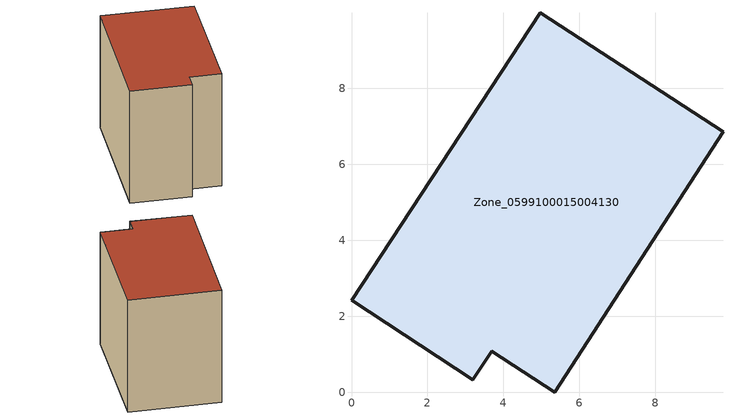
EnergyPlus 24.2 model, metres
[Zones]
Zone_0599100015004130
 floor ground (C_G): 4.97,9.99 9.78,6.86 5.35,0 3.69,1.08 3.2,0.33 0,2.42 z0.87
 wall outside (C_F): 9.78,6.86 4.97,9.99 0,2.42 3.2,0.33 3.69,1.08 5.35,0 9.78,6.86 z0.87:8.67
 roof outside (C_R): 4.97,9.99 0,2.42 3.2,0.33 3.69,1.08 5.35,0 9.78,6.86 z8.67
[BUILDING]
Pand.0599100015004130: North Axis=0; Terrain=City; Loads Convergence Tolerance Value=0.04; Temperature Convergence Tolerance Value=0.4; Solar Distribution=FullExterior; Maximum Number of Warmup Days=25; Minimum Number of Warmup Days=1
[Site:Location]
Rotterdam.The.Hague.AP_ZH_NLD Design_Conditions: Latitude=51.96; Longitude=4.45; Time Zone=1; Elevation=-4.5
[SITE:GROUNDTEMPERATURE:BUILDINGSURFACE]
18, 18, 18, 18, 18, 18, 18, 18, 18, 18, 18, 18
[MATERIAL] Thermal Absorptance=0.9; Solar Absorptance=0.7; Visible Absorptance=0.7
Name | Roughness | Thickness | Conductivity | Density | Specific Heat
G.TI.1965-1974 | MediumSmooth | 0.15 | 0.882353 | 540 | 1210
F.TI.1965-1974 | Rough | 0.3 | 0.697674 | 1920 | 840
R.TI.1965-1974 | MediumRough | 0.2 | 0.232558 | 1500 | 1000
[CONSTRUCTION]
C_G: G.TI.1965-1974
C_F: F.TI.1965-1974
C_R: R.TI.1965-1974
[ZONE]
Zone_0599100015004130: Type=1; Multiplier=1; Ceiling Height=Autocalculate; Volume=Autocalculate; Floor Area=autocalculate; Part of Total Floor Area=Yes
[ZONEINFILTRATION:DESIGNFLOWRATE]
Infil_Zone_0599100015004130: Zone or ZoneList or Space or SpaceList=Zone_0599100015004130; Schedule=AlwaysOn; Design Flow Rate Calculation Method=Flow/Area; Flow Rate per Floor Area=0.003; Constant Term Coefficient=1; Temperature Term Coefficient=0; Velocity Term Coefficient=0; Velocity Squared Term Coefficient=0
[HVACTEMPLATE:ZONE:IDEALLOADSAIRSYSTEM]
Zone_0599100015004130: Maximum Heating Supply Air Temperature=50; Minimum Cooling Supply Air Temperature=13; Maximum Heating Supply Air Humidity Ratio=0.0156; Minimum Cooling Supply Air Humidity Ratio=0.0077; Heating Limit=NoLimit; Cooling Limit=NoLimit; Dehumidification Control Type=ConstantSensibleHeatRatio; Cooling Sensible Heat Ratio=0.7; Dehumidification Setpoint=60; Humidification Control Type=None; Humidification Setpoint=30; Outdoor Air Method=None; Outdoor Air Flow Rate per Person=0.00944; Outdoor Air Flow Rate per Zone Floor Area=0; Outdoor Air Flow Rate per Zone=0; Demand Controlled Ventilation Type=None; Outdoor Air Economizer Type=NoEconomizer; Heat Recovery Type=None; Sensible Heat Recovery Effectiveness=0.7; Latent Heat Recovery Effectiveness=0.65
[ZONECONTROL:THERMOSTAT]
ThermostatControl_Zone_0599100015004130: Zone or ZoneList=Zone_0599100015004130; Control Type Schedule=DualSetpointControlType; Control 1=Thermostat_Zone_0599100015004130; Temperature Difference Between Cutout And Setpoint=0
[THERMOSTATSETPOINT:DUALSETPOINT]
Thermostat_Zone_0599100015004130: Heating Setpoint Temperature Schedule=HeatingSetpoint_Zone_0599100015004130; Cooling Setpoint Temperature Schedule=CoolingSetpoint_Zone_0599100015004130
[SCHEDULE:COMPACT]
HeatingSetpoint_Zone_0599100015004130: Through: 12/31, For: AllDays, Until: 24:00, 21
CoolingSetpoint_Zone_0599100015004130: Through: 12/31, For: AllDays, Until: 24:00, 24
DualSetpointControlType: Through: 12/31, For: AllDays, Until: 24:00, 4
AlwaysOn: Through: 12/31, For: AllDays, Until: 24:00, 1
